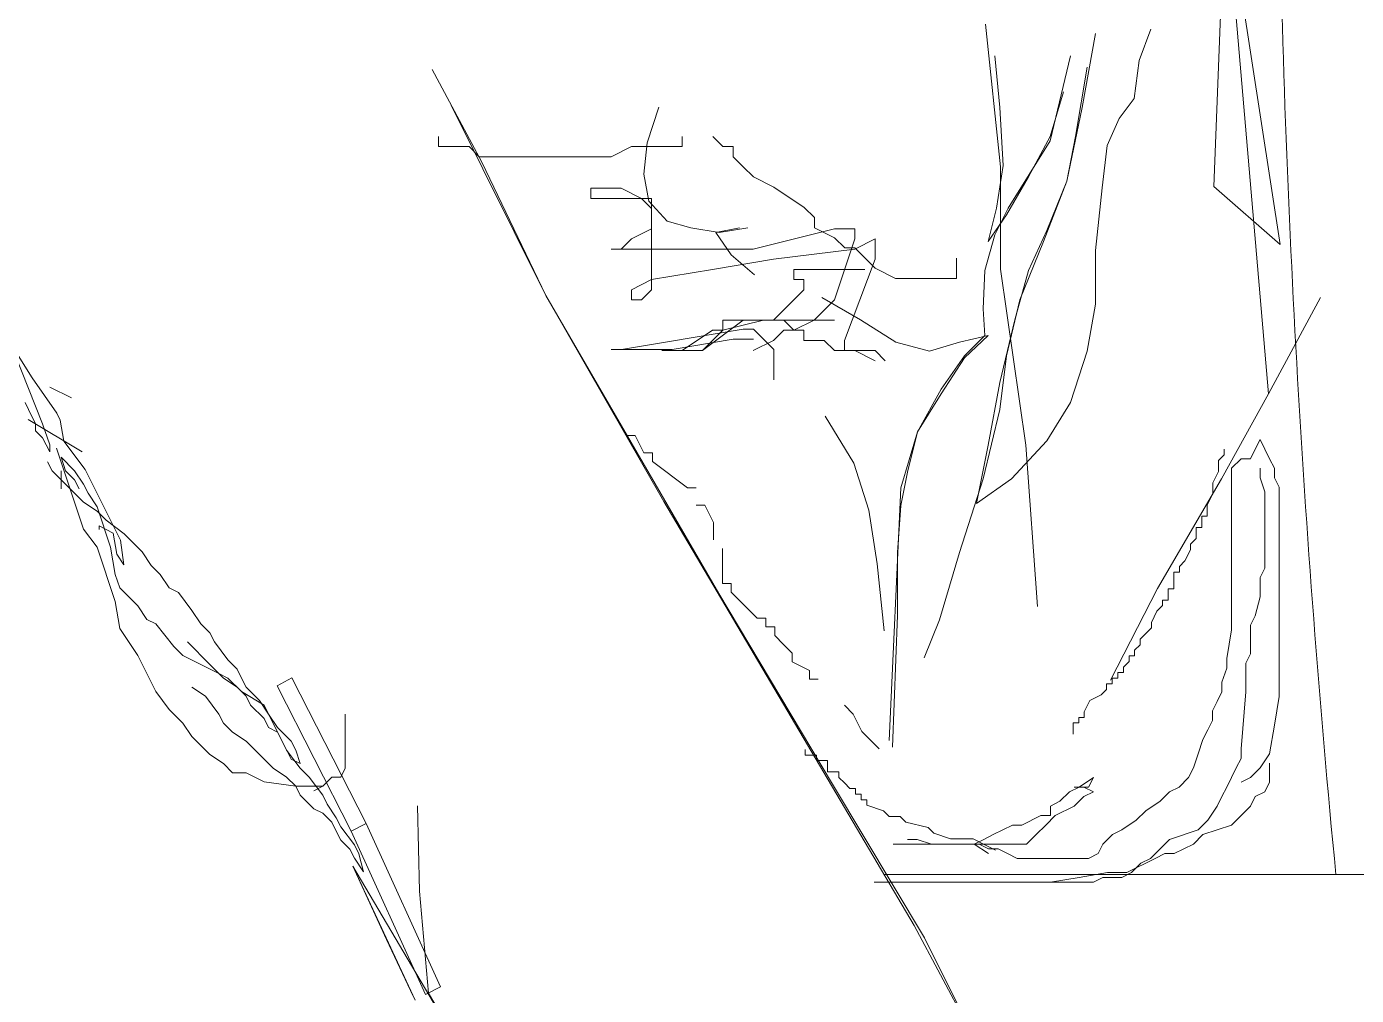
# Model space of a CAD drawing. Header units: metres. Extents: x -50 to 76, y -61 to 14.
# Drawn here: x 37.659 to 37.8967, y -38.4314 to -38.2582 of the extents above; entities that cross this region are included whole.
import ezdxf

# ---------------------------------------------------------------- set-up
doc = ezdxf.new("R2010")
doc.units = ezdxf.units.M
doc.header["$MEASUREMENT"] = 0
doc.layers.add('1 MUEBLES', color=46, linetype='Continuous', lineweight=18)

# ---------------------------------------------------------------- blocks, each defined once
blk = doc.blocks.new('EWRT')
at = {"layer": '1 MUEBLES'}
for p, q in [((37.87123275839269, -38.28677036637637), (37.87330093928404, -38.23378125658977)), ((37.87330093928404, -38.23378125658977), (37.88309286997548, -38.29713815788764)), ((37.88099569516498, -38.32380666878524), (37.87330093928404, -38.23378125658977)), ((37.83312203007097, -38.28323198799515), (37.83042203007096, -38.25773198799519)), ((37.85009569516501, -38.25940666878526), (37.84769569516504, -38.27260666878524)), ((37.85789569516498, -38.26420666878531), (37.85999569516503, -38.25860666878523)), ((37.83209569516498, -38.26340666878528), (37.83299569516498, -38.27260666878524)), ((37.845595695165, -38.26340666878528), (37.841995695165, -38.27860666878522)), ((37.85699569516498, -38.2710066687853), (37.85789569516498, -38.26420666878531)), ((37.74041567051643, -38.28241748701205), (37.73153138364751, -38.26584916039681)), ((37.84859569516505, -38.26540666878523), (37.846495695165, -38.2778066687853)), ((37.841995695165, -38.2778066687853), (37.84439569516496, -38.26980666878526)), ((37.85429569516498, -38.27460666878531), (37.85699569516498, -38.2710066687853)), ((37.73493387649091, -38.27219447697283), (37.75183392484621, -38.30625072993158)), ((37.76994862818685, -38.27896685906219), (37.77204862818678, -38.27256685906221)), ((37.83299569516498, -38.27260666878524), (37.83359569516495, -38.28300666878525)), ((37.84769569516504, -38.27260666878524), (37.84499569516504, -38.28580666878523)), ((37.85219569516505, -38.27940666878524), (37.85429569516498, -38.27460666878531)), ((37.73268392493821, -38.27780534071715), (37.73268392493821, -38.2796187425113)), ((37.76934862818678, -38.28456685906215), (37.76994862818685, -38.27896685906219)), ((37.77624486365801, -38.2796187425113), (37.77624486365801, -38.27780534071715)), ((37.78169083326259, -38.27780534071715), (37.78350615646389, -38.2796187425113)), ((37.841995695165, -38.27860666878522), (37.83449569516495, -38.29060666878527)), ((37.83809569516495, -38.2850066687852), (37.841995695165, -38.2778066687853)), ((37.846495695165, -38.2778066687853), (37.84499569516504, -38.28580666878523)), ((37.73268392493821, -38.2796187425113), (37.73812819001375, -38.2796187425113)), ((37.73812819001375, -38.2796187425113), (37.73994351321528, -38.28143214430546)), ((37.73994351321528, -38.28143214430546), (37.76353930577659, -38.28143214430546)), ((37.76353930577659, -38.28143214430546), (37.76716995217964, -38.2796187425113)), ((37.76716995217964, -38.2796187425113), (37.77624486365801, -38.2796187425113)), ((37.78350615646389, -38.2796187425113), (37.78532147966541, -38.2796187425113)), ((37.78532147966541, -38.2796187425113), (37.78532147966541, -38.28143214430546)), ((37.78532147966541, -38.28143214430546), (37.78713680286694, -38.28324554609983)), ((37.85129569516505, -38.28700666878527), (37.85219569516505, -38.27940666878524)), ((37.75183392484621, -38.30625072993158), (37.74041567051643, -38.28241748701205)), ((37.78713680286694, -38.28324554609983), (37.78895212606824, -38.28505984251754)), ((37.83359569516495, -38.28300666878525), (37.83239569516502, -38.29060666878527)), ((37.83312203007097, -38.30153198799522), (37.83312203007097, -38.28323198799515)), ((37.77024862818678, -38.2893668590622), (37.76934862818678, -38.28456685906215)), ((37.78895212606824, -38.28505984251754), (37.79258106794248, -38.28687324431169)), ((37.83419569516502, -38.29180666878531), (37.83809569516495, -38.2850066687852)), ((37.84499569516504, -38.28580666878523), (37.84079569516496, -38.29660666878524)), ((37.84499569516504, -38.28580666878523), (37.84139569516503, -38.29460666878529)), ((37.75987115973965, -38.28888704176555), (37.75987115973965, -38.28707363997117)), ((37.75987115973965, -38.28707363997117), (37.765317129344, -38.28707363997117)), ((37.765317129344, -38.28707363997117), (37.76894607121824, -38.28888704176555)), ((37.79258106794248, -38.28687324431169), (37.79802703754683, -38.2905000479)), ((37.85009569516501, -38.2982066687853), (37.85129569516505, -38.28700666878527)), ((37.88309286997548, -38.29713815788764), (37.87123275839269, -38.28677036637637)), ((37.77076139441954, -38.28888704176555), (37.75987115973965, -38.28888704176555)), ((37.76894607121824, -38.28888704176555), (37.77076139441954, -38.2907004435597)), ((37.77354862818686, -38.2929668590622), (37.77024862818678, -38.2893668590622)), ((37.77076139441954, -38.30520855253693), (37.77076139441954, -38.28888704176555)), ((37.77076139441954, -38.2907004435597), (37.77076139441954, -38.294327247148)), ((37.79802703754683, -38.2905000479), (37.79984236074836, -38.29231344969438)), ((37.83239569516502, -38.29060666878527), (37.83089569516494, -38.29660666878524)), ((37.83449569516495, -38.29060666878527), (37.83209569516498, -38.29540666878532)), ((37.77774862818683, -38.29416685906224), (37.77354862818686, -38.2929668590622)), ((37.79984236074836, -38.29231344969438), (37.79984236074836, -38.29412685148853)), ((37.83089569516494, -38.29660666878524), (37.83419569516502, -38.29180666878531)), ((37.77076139441954, -38.294327247148), (37.76713245254552, -38.29614064894238)), ((37.7828486281868, -38.29496685906216), (37.77774862818683, -38.29416685906224)), ((37.7864486281868, -38.29416685906224), (37.78224862818672, -38.29496685906216)), ((37.78224862818672, -38.29496685906216), (37.78494862818673, -38.29896685906218)), ((37.78794862818688, -38.29416685906224), (37.7828486281868, -38.29496685906216)), ((37.78891292190553, -38.29795405073654), (37.80343380298825, -38.294327247148)), ((37.79984236074836, -38.29412685148853), (37.80347300715118, -38.29594025328268)), ((37.80343380298825, -38.294327247148), (37.80706444939131, -38.294327247148)), ((37.80706444939131, -38.294327247148), (37.80706444939131, -38.29614064894238)), ((37.83209569516498, -38.29540666878532), (37.83029569516498, -38.3018066687853)), ((37.84139569516503, -38.29460666878529), (37.83809569516495, -38.3018066687853)), ((37.76350180614247, -38.29795405073654), (37.78891292190553, -38.29795405073654)), ((37.765317129344, -38.29795405073654), (37.76350180614247, -38.29795405073654)), ((37.76713245254552, -38.29614064894238), (37.765317129344, -38.29795405073654)), ((37.80706444939131, -38.29795405073654), (37.79254356830836, -38.29976834715424)), ((37.80706444939131, -38.29614064894238), (37.80343380298825, -38.30702195433108)), ((37.80347300715118, -38.29594025328268), (37.8052866258239, -38.29775365507706)), ((37.8052866258239, -38.29775365507706), (37.80710194902542, -38.29775365507706)), ((37.81069509579413, -38.29614064894238), (37.80706444939131, -38.29795405073654)), ((37.80710194902542, -38.29775365507706), (37.81073259542825, -38.30138045866536)), ((37.81069509579413, -38.29976834715424), (37.81069509579413, -38.29614064894238)), ((37.84079569516496, -38.29660666878524), (37.83659569516499, -38.30700666878525)), ((37.85009569516501, -38.30780666878528), (37.85009569516501, -38.2982066687853)), ((37.79254356830836, -38.29976834715424), (37.78165333362847, -38.30158174894839)), ((37.78494862818673, -38.29896685906218), (37.78914862818681, -38.30256685906218)), ((37.80524912618978, -38.31427556150791), (37.81069509579413, -38.29976834715424)), ((37.82525347651119, -38.30319386045952), (37.82525347651119, -38.29956705687121)), ((37.78165333362847, -38.30158174894839), (37.77076139441954, -38.30339515074277)), ((37.79617421471119, -38.30158174894839), (37.80887977259283, -38.30158174894839)), ((37.79617421471119, -38.30339515074277), (37.79617421471119, -38.30158174894839)), ((37.81073259542825, -38.30138045866536), (37.8143632418313, -38.30319386045952)), ((37.83029569516498, -38.3018066687853), (37.82999569516494, -38.3086066687853)), ((37.83762203007097, -38.33303198799516), (37.83312203007097, -38.30153198799522)), ((37.83809569516495, -38.3018066687853), (37.83569569516499, -38.31060666878525)), ((37.77076139441954, -38.30339515074277), (37.76713245254552, -38.30520855253693)), ((37.76713245254552, -38.30520855253693), (37.76713245254552, -38.30702195433108)), ((37.76894607121824, -38.30702195433108), (37.77076139441954, -38.30520855253693)), ((37.7979878333839, -38.30339515074277), (37.79617421471119, -38.30339515074277)), ((37.79617421471119, -38.30702195433108), (37.7979878333839, -38.30520855253693)), ((37.7979878333839, -38.30520855253693), (37.7979878333839, -38.30339515074277)), ((37.8143632418313, -38.30319386045952), (37.82525347651119, -38.30319386045952)), ((37.75183392484621, -38.30625072993158), (37.77292837990888, -38.34305051207244)), ((37.78279485872986, -38.35954604466988), (37.75183392484621, -38.30625072993158)), ((37.76713245254552, -38.30702195433108), (37.76894607121824, -38.30702195433108)), ((37.79254356830836, -38.31064875791961), (37.79617421471119, -38.30702195433108)), ((37.80343380298825, -38.30702195433108), (37.79980315658543, -38.31064875791961)), ((37.80119569516501, -38.30660666878524), (37.80809569516498, -38.31060666878525)), ((37.83659569516499, -38.30700666878525), (37.83419569516502, -38.31700666878524)), ((37.88099569516498, -38.32380666878524), (37.89029569516504, -38.30660666878524)), ((37.82999569516494, -38.3086066687853), (37.83029569516498, -38.31340666878523)), ((37.84859569516505, -38.31620666878533), (37.85009569516501, -38.30780666878528)), ((37.65370969529488, -38.31087688690698), (37.66002156554362, -38.32096645051595)), ((37.78713680286694, -38.31226176405428), (37.76535462897812, -38.31588856764259)), ((37.78165333362847, -38.31246215971376), (37.77620736402389, -38.31608896330229)), ((37.77983801042694, -38.31608896330229), (37.78709759870401, -38.31064875791961)), ((37.78165333362847, -38.31427556150791), (37.78346695230096, -38.31246215971376)), ((37.78346695230096, -38.31246215971376), (37.78165333362847, -38.31246215971376)), ((37.78346695230096, -38.31246215971376), (37.79072824510683, -38.31064875791961)), ((37.78346695230096, -38.31064875791961), (37.78346695230096, -38.31246215971376)), ((37.79435889150989, -38.31064875791961), (37.78346695230096, -38.31064875791961)), ((37.78709759870401, -38.31064875791961), (37.80343380298825, -38.31064875791961)), ((37.78895212606824, -38.31226176405428), (37.78713680286694, -38.31226176405428)), ((37.79076574474095, -38.31407516584844), (37.78895212606824, -38.31226176405428)), ((37.79072824510683, -38.31064875791961), (37.79254356830836, -38.31064875791961)), ((37.79435889150989, -38.31246215971376), (37.79254356830836, -38.31427556150791)), ((37.79617421471119, -38.31246215971376), (37.79435889150989, -38.31064875791961)), ((37.79617421471119, -38.31246215971376), (37.79435889150989, -38.31246215971376)), ((37.79980315658543, -38.31064875791961), (37.79617421471119, -38.31246215971376)), ((37.7979878333839, -38.31246215971376), (37.79617421471119, -38.31246215971376)), ((37.7979878333839, -38.31427556150791), (37.7979878333839, -38.31246215971376)), ((37.80809569516498, -38.31060666878525), (37.81439569516499, -38.31460666878527)), ((37.83569569516499, -38.31060666878525), (37.83299569516498, -38.32180666878529)), ((37.78532147966541, -38.31407516584844), (37.77443124498552, -38.31588856764259)), ((37.77983801042694, -38.31608896330229), (37.78165333362847, -38.31427556150791)), ((37.78895212606824, -38.31407516584844), (37.78532147966541, -38.31407516584844)), ((37.79254356830836, -38.31427556150791), (37.78891292190553, -38.31608896330229)), ((37.79258106794248, -38.31588856764259), (37.79076574474095, -38.31407516584844)), ((37.80161847978695, -38.31427556150791), (37.7979878333839, -38.31427556150791)), ((37.80343380298825, -38.31608896330229), (37.80161847978695, -38.31427556150791)), ((37.80524912618978, -38.31608896330229), (37.80524912618978, -38.31427556150791)), ((37.81439569516499, -38.31460666878527), (37.82039569516508, -38.31620666878533)), ((37.82039569516508, -38.31620666878533), (37.82579569516497, -38.31460666878527)), ((37.82579569516497, -38.31460666878527), (37.83089569516494, -38.31340666878523)), ((37.83029569516498, -38.31340666878523), (37.82669569516497, -38.31700666878524)), ((37.83089569516494, -38.31340666878523), (37.82669569516497, -38.31740666878525)), ((37.66191359254242, -38.32916388546417), (37.65686477815473, -38.31655237826502)), ((37.77443124498552, -38.31588856764259), (37.76353930577659, -38.31588856764259)), ((37.77257671762106, -38.31608896330229), (37.77983801042694, -38.31608896330229)), ((37.77257671762106, -38.31608896330229), (37.77983801042694, -38.31608896330229)), ((37.77620736402389, -38.31608896330229), (37.77257671762106, -38.31608896330229)), ((37.79258106794248, -38.32132877302527), (37.79258106794248, -38.31588856764259)), ((37.80706444939131, -38.31608896330229), (37.80343380298825, -38.31608896330229)), ((37.81069509579413, -38.31608896330229), (37.80524912618978, -38.31608896330229)), ((37.81069509579413, -38.31790236509644), (37.80706444939131, -38.31608896330229)), ((37.81250871446684, -38.31790236509644), (37.81069509579413, -38.31608896330229)), ((37.82669569516497, -38.31700666878524), (37.822495695165, -38.32300666878521)), ((37.83419569516502, -38.31700666878524), (37.83299569516498, -38.32660666878522)), ((37.845595695165, -38.32540666878529), (37.84859569516505, -38.31620666878533)), ((37.82669569516497, -38.31740666878525), (37.822495695165, -38.32380666878524)), ((37.66002156554362, -38.32096645051595), (37.66443970426496, -38.32727175680387)), ((37.83299569516498, -38.32180666878529), (37.83089569516494, -38.3330066687852)), ((37.6670442243136, -38.32455210142419), (37.66318517104776, -38.32262418782446)), ((37.822495695165, -38.32300666878521), (37.81829569516492, -38.33060666878524)), ((37.822495695165, -38.32380666878524), (37.81829569516492, -38.33060666878524)), ((37.87259569516493, -38.33900666878529), (37.88099569516498, -38.32380666878524)), ((37.65875850968234, -38.32538052276689), (37.65938918534869, -38.32664194187376)), ((37.65938918534869, -38.32664194187376), (37.66065224120996, -38.32916388546417)), ((37.83299569516498, -38.32660666878522), (37.82999569516494, -38.33900666878529)), ((37.84139569516503, -38.33220666878529), (37.845595695165, -38.32540666878529)), ((37.6593244132531, -38.32840792862365), (37.66897375094652, -38.33419256404616)), ((37.66443970426496, -38.32727175680387), (37.66507037993131, -38.32853317591074)), ((37.66507037993131, -38.32853317591074), (37.66570105559742, -38.33231653860824)), ((37.80689569516505, -38.33620666878531), (37.80179569516497, -38.32780666878526)), ((37.66065224120996, -38.32916388546417), (37.66065224120996, -38.33042530457126)), ((37.66065224120996, -38.33042530457126), (37.66191359254242, -38.33168582905481)), ((37.66317664840369, -38.33294724816167), (37.66191359254242, -38.32916388546417)), ((37.76782619577841, -38.33126893451302), (37.76626825642995, -38.33126893451302)), ((37.76938413512687, -38.3343822242239), (37.76782619577841, -38.33126893451302)), ((37.81829569516492, -38.33060666878524), (37.81529569516499, -38.34060666878523)), ((37.81829569516492, -38.33060666878524), (37.81649569516492, -38.33780666878525)), ((37.66191359254242, -38.33168582905481), (37.66317664840369, -38.33420866726877)), ((37.66317664840369, -38.33420866726877), (37.66317664840369, -38.33294724816167)), ((37.66438856840011, -38.33354127815258), (37.66761524147103, -38.34321126334933)), ((37.66570105559742, -38.33231653860824), (37.66948851865243, -38.33736132041261)), ((37.83089569516494, -38.3330066687852), (37.82879569516501, -38.34340666878532)), ((37.83509569516502, -38.33900666878529), (37.84139569516503, -38.33220666878529)), ((37.8397220300709, -38.3618319879952), (37.83762203007097, -38.33303198799516)), ((37.87307744182897, -38.3347320220046), (37.87307744182897, -38.3337327275772)), ((37.87780750932586, -38.33542267133114), (37.87865977373974, -38.33372109747214)), ((37.87865977373974, -38.33372109747214), (37.87951033362458, -38.3320195236129)), ((37.87951033362458, -38.3320195236129), (37.88036259803846, -38.33372109747214)), ((37.88036259803846, -38.33372109747214), (37.88121315792353, -38.33542267133114)), ((37.66277608412918, -38.33595855079582), (37.66358232626465, -38.33757066230694)), ((37.66761524147103, -38.33757066230694), (37.66519481053558, -38.3351533896637)), ((37.66600275719986, -38.33757066230694), (37.66519481053558, -38.3351533896637)), ((37.77094207447533, -38.3343822242239), (37.76938413512687, -38.3343822242239)), ((37.77094207447533, -38.3359379744559), (37.77094207447533, -38.3343822242239)), ((37.77717383186939, -38.34060701439856), (37.77094207447533, -38.3359379744559)), ((37.80959569516506, -38.34460666878525), (37.80689569516505, -38.33620666878531)), ((37.8720768834072, -38.33573042180845), (37.87307744182897, -38.3347320220046)), ((37.8720768834072, -38.33772722141615), (37.8720768834072, -38.33573042180845)), ((37.8744018607282, -38.33712424519038), (37.87610468502692, -38.33542267133114)), ((37.87610468502692, -38.33542267133114), (37.87780750932586, -38.33542267133114)), ((37.88121315792353, -38.33542267133114), (37.8820654223374, -38.33712424519038)), ((37.66358232626465, -38.33757066230694), (37.66519481053558, -38.33918187919474)), ((37.66519481053558, -38.33757066230694), (37.66519481053558, -38.33918187919474)), ((37.66761524147103, -38.33918187919474), (37.66600275719986, -38.33757066230694)), ((37.66922772574196, -38.33998793495041), (37.66761524147103, -38.33757066230694)), ((37.66948851865243, -38.33736132041261), (37.67579868437258, -38.34997282761199)), ((37.81649569516492, -38.33780666878525), (37.81529569516499, -38.34380666878522)), ((37.87107802951425, -38.33972491564717), (37.8720768834072, -38.33772722141615)), ((37.8744018607282, -38.36604831692651), (37.8744018607282, -38.33712424519038)), ((37.87951033362458, -38.33882492442606), (37.87951033362458, -38.33712424519038)), ((37.8820654223374, -38.33712424519038), (37.8820654223374, -38.33882492442606)), ((37.66519481053558, -38.33918187919474), (37.66680899933533, -38.34079399070586)), ((37.66519481053558, -38.33918187919474), (37.66519481053558, -38.34079399070586)), ((37.66680899933533, -38.34079399070586), (37.66922772574196, -38.34321126334933)), ((37.66842148360649, -38.34079399070586), (37.66761524147103, -38.33918187919474)), ((37.67003396787743, -38.34160004646154), (37.66922772574196, -38.33998793495041)), ((37.77873177121785, -38.34060701439856), (37.77717383186939, -38.34060701439856)), ((37.81529569516499, -38.34060666878523), (37.81319569516506, -38.38580666878525)), ((37.82999569516494, -38.33900666878529), (37.82579569516497, -38.35220666878527)), ((37.82879569516501, -38.34340666878532), (37.83509569516502, -38.33900666878529)), ((37.86119569516507, -38.35860666878526), (37.87259569516493, -38.33900666878529)), ((37.87107802951425, -38.34172171525486), (37.87107802951425, -38.33972491564717)), ((37.88036259803846, -38.34137728521503), (37.87951033362458, -38.33882492442606)), ((37.8820654223374, -38.33882492442606), (37.88291598222247, -38.3405264982853)), ((37.88291598222247, -38.3405264982853), (37.88291598222247, -38.37795933394094)), ((37.66761524147103, -38.34321126334933), (37.66922772574196, -38.34804580863582)), ((37.66922772574196, -38.34321126334933), (37.67164815667718, -38.34482337486045)), ((37.67164815667718, -38.34401731910478), (37.67003396787743, -38.34160004646154)), ((37.77292837990888, -38.34305051207244), (37.81768706183834, -38.4189031349139)), ((37.8700791756213, -38.34371940948589), (37.87107802951425, -38.34172171525486)), ((37.88036259803846, -38.35498898146514), (37.88036259803846, -38.34137728521503)), ((37.67406688308358, -38.35126913703473), (37.67164815667718, -38.34401731910478)), ((37.67164815667718, -38.34482337486045), (37.67326064094811, -38.34643459174825)), ((37.78028971056631, -38.34372030410944), (37.77873177121785, -38.34372030410944)), ((37.78184594538595, -38.34683269919677), (37.78028971056631, -38.34372030410944)), ((37.81109569516502, -38.35420666878534), (37.80959569516506, -38.34460666878525)), ((37.81529569516499, -38.34380666878522), (37.81469569516491, -38.35220666878527)), ((37.86907861719931, -38.3477139033246), (37.86907861719931, -38.34571710371713)), ((37.86907861719931, -38.34571710371713), (37.8700791756213, -38.34571710371713)), ((37.8700791756213, -38.34571710371713), (37.8700791756213, -38.34371940948589)), ((37.66922772574196, -38.34804580863582), (37.67164815667718, -38.35126913703473)), ((37.67201292584639, -38.34745088402158), (37.67201292584639, -38.34808159357502)), ((37.67327427717885, -38.34808159357502), (37.67201292584639, -38.34745088402158)), ((37.67326064094811, -38.34643459174825), (37.67648731401903, -38.34885186439149)), ((37.67453733304012, -38.34871140850512), (37.67327427717885, -38.34808159357502)), ((37.78184594538595, -38.3499450942841), (37.78184594538595, -38.34683269919677)), ((37.86807976330635, -38.34971159755585), (37.86807976330635, -38.3477139033246)), ((37.86807976330635, -38.3477139033246), (37.86907861719931, -38.3477139033246)), ((37.67516800870624, -38.35249477120263), (37.67453733304012, -38.34871140850512)), ((37.67579868437258, -38.34997282761199), (37.67643106456774, -38.35438689986293)), ((37.67648731401903, -38.34885186439149), (37.67809979828996, -38.35046397590261)), ((37.67809979828996, -38.35046397590261), (37.67971398708971, -38.35207519279041)), ((37.8670809094134, -38.3507099973597), (37.86807976330635, -38.34971159755585)), ((37.67164815667718, -38.35126913703473), (37.67487312521905, -38.36093912223149)), ((37.67487312521905, -38.35610457694477), (37.67406688308358, -38.35126913703473)), ((37.67643106456774, -38.35438689986293), (37.67516800870624, -38.35249477120263)), ((37.67971398708971, -38.35207519279041), (37.68132647136065, -38.35449246543365)), ((37.78340388473441, -38.35772742393786), (37.78340388473441, -38.35150173913965)), ((37.81469569516491, -38.35220666878527), (37.81469569516491, -38.3634066687853)), ((37.82579569516497, -38.35220666878527), (37.82219569516508, -38.36420666878533)), ((37.86608035099141, -38.35370609139457), (37.8670809094134, -38.35170839716355)), ((37.8670809094134, -38.35170839716355), (37.8670809094134, -38.3507099973597)), ((37.68132647136065, -38.35449246543365), (37.68293895563158, -38.35610457694477)), ((37.81229569516506, -38.36620666878528), (37.81109569516502, -38.35420666878534)), ((37.86508149709846, -38.35470449119842), (37.86608035099141, -38.35370609139457)), ((37.86508149709846, -38.35570289100227), (37.86508149709846, -38.35470449119842)), ((37.87951033362458, -38.35669055532438), (37.88036259803846, -38.35498898146514)), ((37.67568107188356, -38.35852184958824), (37.67487312521905, -38.35610457694477)), ((37.68293895563158, -38.35610457694477), (37.68455314443156, -38.35852184958824)), ((37.86408093867669, -38.35869898503714), (37.86408093867669, -38.35570289100227)), ((37.86408093867669, -38.35570289100227), (37.86508149709846, -38.35570289100227)), ((37.87951033362458, -38.36009370304262), (37.87951033362458, -38.35669055532438)), ((37.6772935561545, -38.36013396109936), (37.67568107188356, -38.35852184958824)), ((37.68455314443156, -38.35852184958824), (37.6861656287025, -38.35932790534369)), ((37.6861656287025, -38.35932790534369), (37.6885843551089, -38.36255123374261)), ((37.80309489851254, -38.39359466262752), (37.78279485872986, -38.35954604466988)), ((37.78496182408287, -38.35772742393786), (37.78340388473441, -38.35772742393786)), ((37.78496182408287, -38.35928406879319), (37.78496182408287, -38.35772742393786)), ((37.78651976343133, -38.36083981902519), (37.78496182408287, -38.35928406879319)), ((37.85279569516501, -38.37500666878523), (37.86119569516507, -38.35860666878526)), ((37.86308208478351, -38.36069578464483), (37.86308208478351, -38.35869898503714)), ((37.86308208478351, -38.35869898503714), (37.86408093867669, -38.35869898503714)), ((37.67487312521905, -38.36093912223149), (37.67568107188356, -38.36577456214152)), ((37.67890604042543, -38.36174517798716), (37.6772935561545, -38.36013396109936)), ((37.68052022922518, -38.3641624506304), (37.67890604042543, -38.36174517798716)), ((37.78963564212847, -38.36395310873607), (37.78651976343133, -38.36083981902519)), ((37.8610826724688, -38.36269347887608), (37.86208323089056, -38.36169507907223)), ((37.86208323089056, -38.36169507907223), (37.86208323089056, -38.36069578464483)), ((37.86208323089056, -38.36069578464483), (37.86308208478351, -38.36069578464483)), ((37.87865977373974, -38.36349685076109), (37.87951033362458, -38.36009370304262)), ((37.68213271349612, -38.36496850638585), (37.68052022922518, -38.3641624506304)), ((37.6885843551089, -38.36255123374261), (37.69019854390865, -38.36496850638585)), ((37.79119358147693, -38.36395310873607), (37.78963564212847, -38.36395310873607)), ((37.79119358147693, -38.36550885896784), (37.79119358147693, -38.36395310873607)), ((37.81469569516491, -38.3634066687853), (37.81379569516491, -38.38700666878529)), ((37.82219569516508, -38.36420666878533), (37.81949569516507, -38.37100666878521)), ((37.86008381857584, -38.36469027848355), (37.8610826724688, -38.36269347887608)), ((37.86008381857584, -38.36568957291095), (37.86008381857584, -38.36469027848355)), ((37.87780750932586, -38.36519752999678), (37.87865977373974, -38.36349685076109)), ((37.67568107188356, -38.36577456214152), (37.67890604042543, -38.37060910742824)), ((37.68535938656703, -38.36899789054044), (37.68213271349612, -38.36496850638585)), ((37.69019854390865, -38.36496850638585), (37.69181102817959, -38.36657972327365)), ((37.69181102817959, -38.36657972327365), (37.69261727031505, -38.36819183478477)), ((37.79275152082539, -38.36550885896784), (37.79119358147693, -38.36550885896784)), ((37.79275152082539, -38.3670655038234), (37.79275152082539, -38.36550885896784)), ((37.79430946017385, -38.36862214867872), (37.79275152082539, -38.3670655038234)), ((37.8580844062609, -38.36768637251865), (37.85908326015385, -38.3666879727148)), ((37.85908326015385, -38.3666879727148), (37.86008381857584, -38.36568957291095)), ((37.87354959631432, -38.37115303850399), (37.8744018607282, -38.36604831692651)), ((37.87780750932586, -38.37030225157449), (37.87780750932586, -38.36519752999678)), ((37.68697187083797, -38.37060910742824), (37.68535938656703, -38.36899789054044)), ((37.69181102817959, -38.37222121893936), (37.68777811297343, -38.36819183478477)), ((37.69261727031505, -38.36819183478477), (37.6950377012505, -38.37141516318368)), ((37.79586569499349, -38.37017789891073), (37.79430946017385, -38.36862214867872)), ((37.85708555236795, -38.36968406674967), (37.8580844062609, -38.3686847723225)), ((37.8580844062609, -38.3686847723225), (37.8580844062609, -38.36768637251865)), ((37.67890604042543, -38.37060910742824), (37.68213271349612, -38.37705576422607)), ((37.69342521697956, -38.37383243582715), (37.68697187083797, -38.37060910742824)), ((37.6950377012505, -38.37141516318368), (37.69665018552143, -38.37302638007148)), ((37.79586569499349, -38.37173454376605), (37.79586569499349, -38.37017789891073)), ((37.79898157369041, -38.37329118862161), (37.79586569499349, -38.37173454376605)), ((37.855086140053, -38.37267926616121), (37.85608499394596, -38.37168086635737)), ((37.85608499394596, -38.37168086635737), (37.85608499394596, -38.37068246655352)), ((37.85608499394596, -38.37068246655352), (37.85708555236795, -38.37068246655352)), ((37.85708555236795, -38.37068246655352), (37.85708555236795, -38.36968406674967)), ((37.87354959631432, -38.37285461236323), (37.87354959631432, -38.37115303850399)), ((37.8769569494408, -38.37200382543372), (37.87780750932586, -38.37030225157449)), ((37.69423145911503, -38.3746384915826), (37.69181102817959, -38.37222121893936)), ((37.6950377012505, -38.3746384915826), (37.69342521697956, -38.37383243582715)), ((37.69665018552143, -38.37302638007148), (37.6974564276569, -38.3746384915826)), ((37.79898157369041, -38.37484693885361), (37.79898157369041, -38.37329118862161)), ((37.85408558163124, -38.37467696039224), (37.85408558163124, -38.37367856058839)), ((37.85408558163124, -38.37367856058839), (37.855086140053, -38.37367856058839)), ((37.855086140053, -38.37367856058839), (37.855086140053, -38.37267926616121)), ((37.87269903642925, -38.37540697315197), (37.87354959631432, -38.37285461236323)), ((37.8769569494408, -38.3771085470112), (37.8769569494408, -38.37200382543372)), ((37.6885843551089, -38.3762497084704), (37.69100478604412, -38.37786181998152)), ((37.69665018552143, -38.3762497084704), (37.69423145911503, -38.3746384915826)), ((37.6974564276569, -38.37705576422607), (37.6950377012505, -38.3746384915826)), ((37.69826437432118, -38.37786181998152), (37.69665018552143, -38.3762497084704)), ((37.6974564276569, -38.3746384915826), (37.69826437432118, -38.3762497084704)), ((37.69826437432118, -38.3762497084704), (37.70068310072759, -38.37866787573719)), ((37.70645202677292, -38.37461163489402), (37.70380814486623, -38.37602934024542)), ((37.71707836723863, -38.40204666520756), (37.70380814486623, -38.37602934024542)), ((37.70645202677292, -38.37461163489402), (37.71972224914543, -38.40062895985628)), ((37.80053951303887, -38.37484693885361), (37.79898157369041, -38.37484693885361)), ((37.85208787384511, -38.37667465462349), (37.85208787384511, -38.37567536019608)), ((37.85208787384511, -38.37567536019608), (37.85308672773829, -38.37567536019608)), ((37.85308672773829, -38.37567536019608), (37.85308672773829, -38.37467696039224)), ((37.85308672773829, -38.37467696039224), (37.85408558163124, -38.37467696039224)), ((37.87269903642925, -38.3771085470112), (37.87269903642925, -38.37540697315197)), ((37.68213271349612, -38.37705576422607), (37.68455314443156, -38.38027909262476)), ((37.69100478604412, -38.37786181998152), (37.69342521697956, -38.38108514838044)), ((37.70148934286328, -38.37947303686931), (37.6974564276569, -38.37705576422607)), ((37.69907061645665, -38.37947303686931), (37.69826437432118, -38.37786181998152)), ((37.70068310072759, -38.37866787573719), (37.70229728952756, -38.38108514838044)), ((37.84808904921545, -38.3806691484622), (37.8490879031084, -38.37867145423095)), ((37.8490879031084, -38.37867145423095), (37.85108731542334, -38.37767305442733)), ((37.85108731542334, -38.37767305442733), (37.85208787384511, -38.37667465462349)), ((37.87099621213054, -38.38051080010612), (37.87184677201537, -38.37880922624689)), ((37.87184677201537, -38.37880922624689), (37.87269903642925, -38.3771085470112)), ((37.87610468502692, -38.38731709554307), (37.8769569494408, -38.3771085470112)), ((37.88291598222247, -38.37795933394094), (37.8820654223374, -38.38306316089509)), ((37.68455314443156, -38.38027909262476), (37.68697187083797, -38.38269636526823)), ((37.69342521697956, -38.38108514838044), (37.69423145911503, -38.38269636526823)), ((37.70148934286328, -38.38189030951256), (37.69907061645665, -38.37947303686931)), ((37.70229728952756, -38.38108514838044), (37.70148934286328, -38.37947303686931)), ((37.70310353166303, -38.38269636526823), (37.70229728952756, -38.38108514838044)), ((37.70229728952756, -38.38108514838044), (37.7039097737985, -38.38350242102368)), ((37.71600851941719, -38.39075513357719), (37.71600851941719, -38.38108514838044)), ((37.80677127043293, -38.38107262365182), (37.80521333108447, -38.37951687341982)), ((37.80832920978139, -38.38418591336247), (37.80677127043293, -38.38107262365182)), ((37.84808904921545, -38.38166754826605), (37.84808904921545, -38.3806691484622)), ((37.87099621213054, -38.38221237396536), (37.87099621213054, -38.38051080010612)), ((37.68697187083797, -38.38269636526823), (37.6885843551089, -38.38511363791147)), ((37.69423145911503, -38.38269636526823), (37.69584394338597, -38.38430847677935)), ((37.70229728952756, -38.38350242102368), (37.70148934286328, -38.38189030951256)), ((37.7039097737985, -38.38430847677935), (37.70229728952756, -38.38350242102368)), ((37.7039097737985, -38.38430847677935), (37.70310353166303, -38.38269636526823)), ((37.7039097737985, -38.38350242102368), (37.7063285002049, -38.38591969366715)), ((37.8460896369005, -38.38466364230092), (37.8460896369005, -38.3826659480699)), ((37.8460896369005, -38.3826659480699), (37.84709019532249, -38.3826659480699)), ((37.84709019532249, -38.3826659480699), (37.84709019532249, -38.38166754826605)), ((37.84709019532249, -38.38166754826605), (37.84808904921545, -38.38166754826605)), ((37.87014394771666, -38.3839139478246), (37.87099621213054, -38.38221237396536)), ((37.8820654223374, -38.38306316089509), (37.88121315792353, -38.38816788247257)), ((37.6885843551089, -38.38511363791147), (37.69019854390865, -38.3867257494226)), ((37.69584394338597, -38.38430847677935), (37.69826437432118, -38.38591969366715)), ((37.69826437432118, -38.38591969366715), (37.69987685859212, -38.38753180517827)), ((37.70471601593397, -38.38591969366715), (37.7039097737985, -38.38430847677935)), ((37.70471601593397, -38.38591969366715), (37.7039097737985, -38.38430847677935)), ((37.7063285002049, -38.38914302206607), (37.70471601593397, -38.38591969366715)), ((37.70552225806944, -38.38753180517827), (37.70471601593397, -38.38591969366715)), ((37.7063285002049, -38.38591969366715), (37.70713644686919, -38.38753180517827)), ((37.8114433839495, -38.38729830845003), (37.80832920978139, -38.38418591336247)), ((37.86844112341771, -38.38816788247257), (37.86929338783159, -38.38561552168383)), ((37.86929338783159, -38.38561552168383), (37.87014394771666, -38.3839139478246)), ((37.69019854390865, -38.3867257494226), (37.69181102817959, -38.38833696631039)), ((37.69181102817959, -38.38833696631039), (37.69423145911503, -38.38994907782151)), ((37.69987685859212, -38.38753180517827), (37.70148934286328, -38.38914302206607)), ((37.70794268900465, -38.39075513357719), (37.70552225806944, -38.38753180517827)), ((37.70713644686919, -38.38753180517827), (37.70794268900465, -38.38994907782151)), ((37.79821624024692, -38.38741282025538), (37.79821624024692, -38.38841122005923)), ((37.79821624024692, -38.38841122005923), (37.80021565256163, -38.38841122005923)), ((37.80021565256163, -38.38841122005923), (37.80021565256163, -38.38940961986307)), ((37.86759056353287, -38.39072024326131), (37.86844112341771, -38.38816788247257)), ((37.87610468502692, -38.3890186694023), (37.87610468502692, -38.38731709554307)), ((37.88121315792353, -38.38816788247257), (37.87951033362458, -38.39072024326131)), ((37.69423145911503, -38.38994907782151), (37.69584394338597, -38.39156029470931)), ((37.70148934286328, -38.38914302206607), (37.70310353166303, -38.39075513357719)), ((37.70310353166303, -38.39075513357719), (37.70552225806944, -38.39236635046498)), ((37.70794268900465, -38.38994907782151), (37.7063285002049, -38.38914302206607)), ((37.70955517327559, -38.39236635046498), (37.70794268900465, -38.39075513357719)), ((37.71520057275291, -38.39236635046498), (37.71600851941719, -38.39075513357719)), ((37.80021565256163, -38.38940961986307), (37.80221336034776, -38.38940961986307)), ((37.80221336034776, -38.38940961986307), (37.80221336034776, -38.3914073140941)), ((37.86673829911899, -38.39242181712055), (37.86759056353287, -38.39072024326131)), ((37.8744018607282, -38.39242181712055), (37.87525412514208, -38.39072024326131)), ((37.87525412514208, -38.39072024326131), (37.87610468502692, -38.3890186694023)), ((37.87951033362458, -38.39072024326131), (37.87780750932586, -38.39242181712055)), ((37.88121315792353, -38.38986945633181), (37.88121315792353, -38.39327170942673)), ((37.69584394338597, -38.39156029470931), (37.69826437432118, -38.39156029470931)), ((37.69826437432118, -38.39156029470931), (37.70148934286328, -38.39317240622043)), ((37.70148934286328, -38.39317240622043), (37.70713644686919, -38.3939784619761)), ((37.70552225806944, -38.39236635046498), (37.70713644686919, -38.3939784619761)), ((37.71197560421103, -38.39558967886367), (37.70955517327559, -38.39236635046498)), ((37.71197560421103, -38.3939784619761), (37.71358808848197, -38.39236635046498)), ((37.71358808848197, -38.39236635046498), (37.71520057275291, -38.39236635046498)), ((37.80221336034776, -38.3914073140941), (37.80421277266248, -38.3914073140941)), ((37.80421277266248, -38.3914073140941), (37.80421277266248, -38.39240571389794)), ((37.80421277266248, -38.39240571389794), (37.80521333108447, -38.39340411370179)), ((37.84970835160163, -38.39242181712055), (37.84715326288904, -38.39412249635623)), ((37.84885608718798, -38.39412249635623), (37.84970835160163, -38.39242181712055)), ((37.86503547482005, -38.39412249635623), (37.86673829911899, -38.39242181712055)), ((37.87354959631432, -38.39412249635623), (37.8744018607282, -38.39242181712055)), ((37.87780750932586, -38.39242181712055), (37.87610468502692, -38.39327170942673)), ((37.88121315792353, -38.39327170942673), (37.88036259803846, -38.39497328328596)), ((37.70713644686919, -38.3939784619761), (37.71197560421103, -38.3939784619761)), ((37.70713644686919, -38.3939784619761), (37.70794268900465, -38.39558967886367)), ((37.70794268900465, -38.39558967886367), (37.71036141541128, -38.39800695150714)), ((37.71036141541128, -38.39478362310822), (37.71197560421103, -38.3939784619761)), ((37.71197560421103, -38.3939784619761), (37.71036141541128, -38.39478362310822)), ((37.7127818463465, -38.39720089575147), (37.71197560421103, -38.39558967886367)), ((37.81953902988096, -38.42108721695652), (37.80309489851254, -38.39359466262752)), ((37.80521333108447, -38.39340411370179), (37.80621218497743, -38.39440251350564)), ((37.80621218497743, -38.39440251350564), (37.80721103887038, -38.39440251350564)), ((37.80721103887038, -38.39440251350564), (37.80721103887038, -38.39540180793304)), ((37.80721103887038, -38.39540180793304), (37.80821159729237, -38.39540180793304)), ((37.80821159729237, -38.39540180793304), (37.80821159729237, -38.39640020773666)), ((37.84545043859032, -38.39497328328596), (37.84374761429137, -38.3966748571452)), ((37.84715326288904, -38.39412249635623), (37.84545043859032, -38.39497328328596)), ((37.84800552730292, -38.39412249635623), (37.84630270300397, -38.39412249635623)), ((37.84630270300397, -38.39412249635623), (37.84885608718798, -38.39412249635623)), ((37.84970835160163, -38.39497328328596), (37.84800552730292, -38.39412249635623)), ((37.84800552730292, -38.39582407021547), (37.84970835160163, -38.39497328328596)), ((37.86162982622238, -38.3966748571452), (37.86333265052133, -38.39497328328596)), ((37.86333265052133, -38.39497328328596), (37.86503547482005, -38.39412249635623)), ((37.87269903642925, -38.39582407021547), (37.87354959631432, -38.39412249635623)), ((37.88036259803846, -38.39497328328596), (37.87865977373974, -38.39582407021547)), ((37.71036141541128, -38.39800695150714), (37.71197560421103, -38.39881300726259)), ((37.71439433061744, -38.39961906301826), (37.7127818463465, -38.39720089575147)), ((37.72893878076763, -38.39750237308195), (37.72928478330857, -38.41274869336726)), ((37.80821159729237, -38.39640020773666), (37.80921045118532, -38.39640020773666)), ((37.80921045118532, -38.39640020773666), (37.80921045118532, -38.39739860754051)), ((37.80921045118532, -38.39739860754051), (37.81220871739322, -38.39839790196791)), ((37.84374761429137, -38.3966748571452), (37.84204478999266, -38.3975256440747)), ((37.84204478999266, -38.3975256440747), (37.84204478999266, -38.39922721793394)), ((37.84289705440631, -38.39922721793394), (37.84630270300397, -38.3975256440747)), ((37.84630270300397, -38.3975256440747), (37.84800552730292, -38.39582407021547)), ((37.85907473750979, -38.39837643100444), (37.86162982622238, -38.3966748571452)), ((37.87014394771666, -38.40007800486345), (37.87184677201537, -38.3975256440747)), ((37.87184677201537, -38.3975256440747), (37.87269903642925, -38.39582407021547)), ((37.87780750932586, -38.3975256440747), (37.8744018607282, -38.40092879179318)), ((37.87865977373974, -38.39582407021547), (37.87780750932586, -38.3975256440747)), ((37.71197560421103, -38.39881300726259), (37.71358808848197, -38.40042422415038)), ((37.71358808848197, -38.40042422415038), (37.71439433061744, -38.40203633566151)), ((37.71520057275291, -38.40123027990606), (37.71439433061744, -38.39961906301826)), ((37.81220871739322, -38.39839790196791), (37.81320927581498, -38.39939630177176)), ((37.81320927581498, -38.39939630177176), (37.81520868812993, -38.39939630177176)), ((37.81520868812993, -38.39939630177176), (37.81620754202288, -38.40039470157561)), ((37.81620754202288, -38.40039470157561), (37.82020466212373, -38.40139310137945)), ((37.84034196569371, -38.39922721793394), (37.83693631709605, -38.40092879179318)), ((37.84204478999266, -38.39922721793394), (37.84034196569371, -38.39922721793394)), ((37.84119423010759, -38.40092879179318), (37.84289705440631, -38.39922721793394)), ((37.85481682449824, -38.40177957872268), (37.85737191321084, -38.40007800486345)), ((37.85737191321084, -38.40007800486345), (37.85907473750979, -38.39837643100444)), ((37.86844112341771, -38.40177957872268), (37.87014394771666, -38.40007800486345)), ((37.71439433061744, -38.40203633566151), (37.71520057275291, -38.4036475525493)), ((37.71762100368812, -38.40445360830498), (37.71520057275291, -38.40123027990606)), ((37.71972224914543, -38.40062895985628), (37.71707836723863, -38.40204666520756)), ((37.73034984031915, -38.43124046595838), (37.71707836723863, -38.40204666520756)), ((37.71972224914543, -38.40062895985628), (37.73299372222584, -38.42982276060698)), ((37.82020466212373, -38.40139310137945), (37.82120522054549, -38.40239239580663)), ((37.82120522054549, -38.40239239580663), (37.82420348675339, -38.40339079561048)), ((37.83182784419944, -38.40263036565241), (37.83012331537191, -38.40348115258192)), ((37.8352334927971, -38.40092879179318), (37.83182784419944, -38.40263036565241)), ((37.83693631709605, -38.40092879179318), (37.8352334927971, -38.40092879179318)), ((37.83778687698111, -38.40433193951165), (37.83948970127983, -38.40263036565241)), ((37.83948970127983, -38.40263036565241), (37.84119423010759, -38.40092879179318)), ((37.85141117590058, -38.40433193951165), (37.85311400019953, -38.40263036565241)), ((37.85311400019953, -38.40263036565241), (37.85481682449824, -38.40177957872268)), ((37.86333265052133, -38.40348115258192), (37.86844112341771, -38.40177957872268)), ((37.86929338783159, -38.40263036565241), (37.86759056353287, -38.40433193951165)), ((37.8744018607282, -38.40092879179318), (37.86929338783159, -38.40263036565241)), ((37.71520057275291, -38.4036475525493), (37.71681476155265, -38.40525966406042)), ((37.71842724582382, -38.4060657198161), (37.71762100368812, -38.40445360830498)), ((37.81394563226843, -38.40433193951165), (37.83778687698111, -38.40433193951165)), ((37.81650072098103, -38.40348115258192), (37.81820354527997, -38.40348115258192)), ((37.81820354527997, -38.40348115258192), (37.82075692946376, -38.40433193951165)), ((37.82075692946376, -38.40433193951165), (37.82927275548684, -38.40433193951165)), ((37.82420348675339, -38.40339079561048), (37.82820231138328, -38.40339079561048)), ((37.82820231138328, -38.40339079561048), (37.83020001916918, -38.40438919541432)), ((37.83012331537191, -38.40348115258192), (37.82842049107296, -38.40433193951165)), ((37.82842049107296, -38.40433193951165), (37.83097557978556, -38.40603351337066)), ((37.82927275548684, -38.40433193951165), (37.83097557978556, -38.40518272644115)), ((37.83020001916918, -38.40438919541432), (37.83219943148413, -38.40538759521817)), ((37.85056061601551, -38.40603351337066), (37.85141117590058, -38.40433193951165)), ((37.86162982622238, -38.40518272644115), (37.86333265052133, -38.40348115258192)), ((37.86759056353287, -38.40433193951165), (37.86588603470511, -38.40518272644115)), ((37.71681476155265, -38.40525966406042), (37.71762100368812, -38.40687088094822)), ((37.71762100368812, -38.40687088094822), (37.71923348795929, -38.40928904821502)), ((37.71923348795929, -38.40928904821502), (37.71842724582382, -38.4060657198161)), ((37.83097557978556, -38.40518272644115), (37.8326784040845, -38.40518272644115)), ((37.8326784040845, -38.40518272644115), (37.83438122838345, -38.40603351337066)), ((37.83438122838345, -38.40603351337066), (37.83608405268217, -38.40688340567684)), ((37.83608405268217, -38.40688340567684), (37.84885608718798, -38.40688340567684)), ((37.84885608718798, -38.40688340567684), (37.85056061601551, -38.40603351337066)), ((37.8607775618085, -38.40688340567684), (37.85566908891212, -38.4094357664658)), ((37.85822417762472, -38.40773419260657), (37.85992700192367, -38.40688340567684)), ((37.85992700192367, -38.40688340567684), (37.86162982622238, -38.40518272644115)), ((37.86248038610745, -38.40603351337066), (37.8607775618085, -38.40688340567684)), ((37.8641832104064, -38.40603351337066), (37.86248038610745, -38.40603351337066)), ((37.86588603470511, -38.40518272644115), (37.8641832104064, -38.40603351337066)), ((37.74282439670367, -38.45133015094873), (37.71734525684531, -38.40825784624977)), ((37.71734525684531, -38.40825784624977), (37.72849912298432, -38.43223285970433)), ((37.72335707796003, -38.42137379100726), (37.71734525684531, -38.40825784624977)), ((37.91140977695738, -38.40977399094052), (37.8123001887667, -38.40977399094052)), ((37.85226344031446, -38.4094357664658), (37.84715326288904, -38.41028655339531)), ((37.85566908891212, -38.4094357664658), (37.85226344031446, -38.4094357664658)), ((37.85481682449824, -38.41028655339531), (37.85651964879719, -38.4094357664658)), ((37.85651964879719, -38.4094357664658), (37.85822417762472, -38.40773419260657)), ((37.84204478999266, -38.41113734032481), (37.81053998367076, -38.41113734032481)), ((37.81053998367076, -38.41113734032481), (37.84970835160163, -38.41113734032481)), ((37.84715326288904, -38.41028655339531), (37.84204478999266, -38.41113734032481)), ((37.84970835160163, -38.41113734032481), (37.85141117590058, -38.41028655339531)), ((37.85141117590058, -38.41028655339531), (37.85481682449824, -38.41028655339531)), ((37.72928478330857, -38.41274869336726), (37.73087861670035, -38.43095692488808)), ((37.81768706183834, -38.4189031349139), (37.84169353912228, -38.46367286853391)), ((37.72812106822391, -38.43152782452924), (37.72335707796003, -38.42137379100726)), ((37.82883967726946, -38.43970167258001), (37.81953902988096, -38.42108721695652)), ((37.73299372222584, -38.42982276060698), (37.73034984031915, -38.43124046595838)), ((37.73087861670035, -38.43095692488808), (37.74864593973018, -38.46091710233011))]:
    blk.add_line(p, q, dxfattribs=at)
blk.add_arc((40.13539509211626, -38.1921644779292), 2.252869881113738, 180.8761360630853, 185.5429639449236, dxfattribs=at)

msp = doc.modelspace()

# ---------------------------------------------------------------- block references
at = {"layer": '1 MUEBLES'}
msp.add_blockref('EWRT', (0, 0), dxfattribs=at)

doc.saveas('drawing.dxf')
